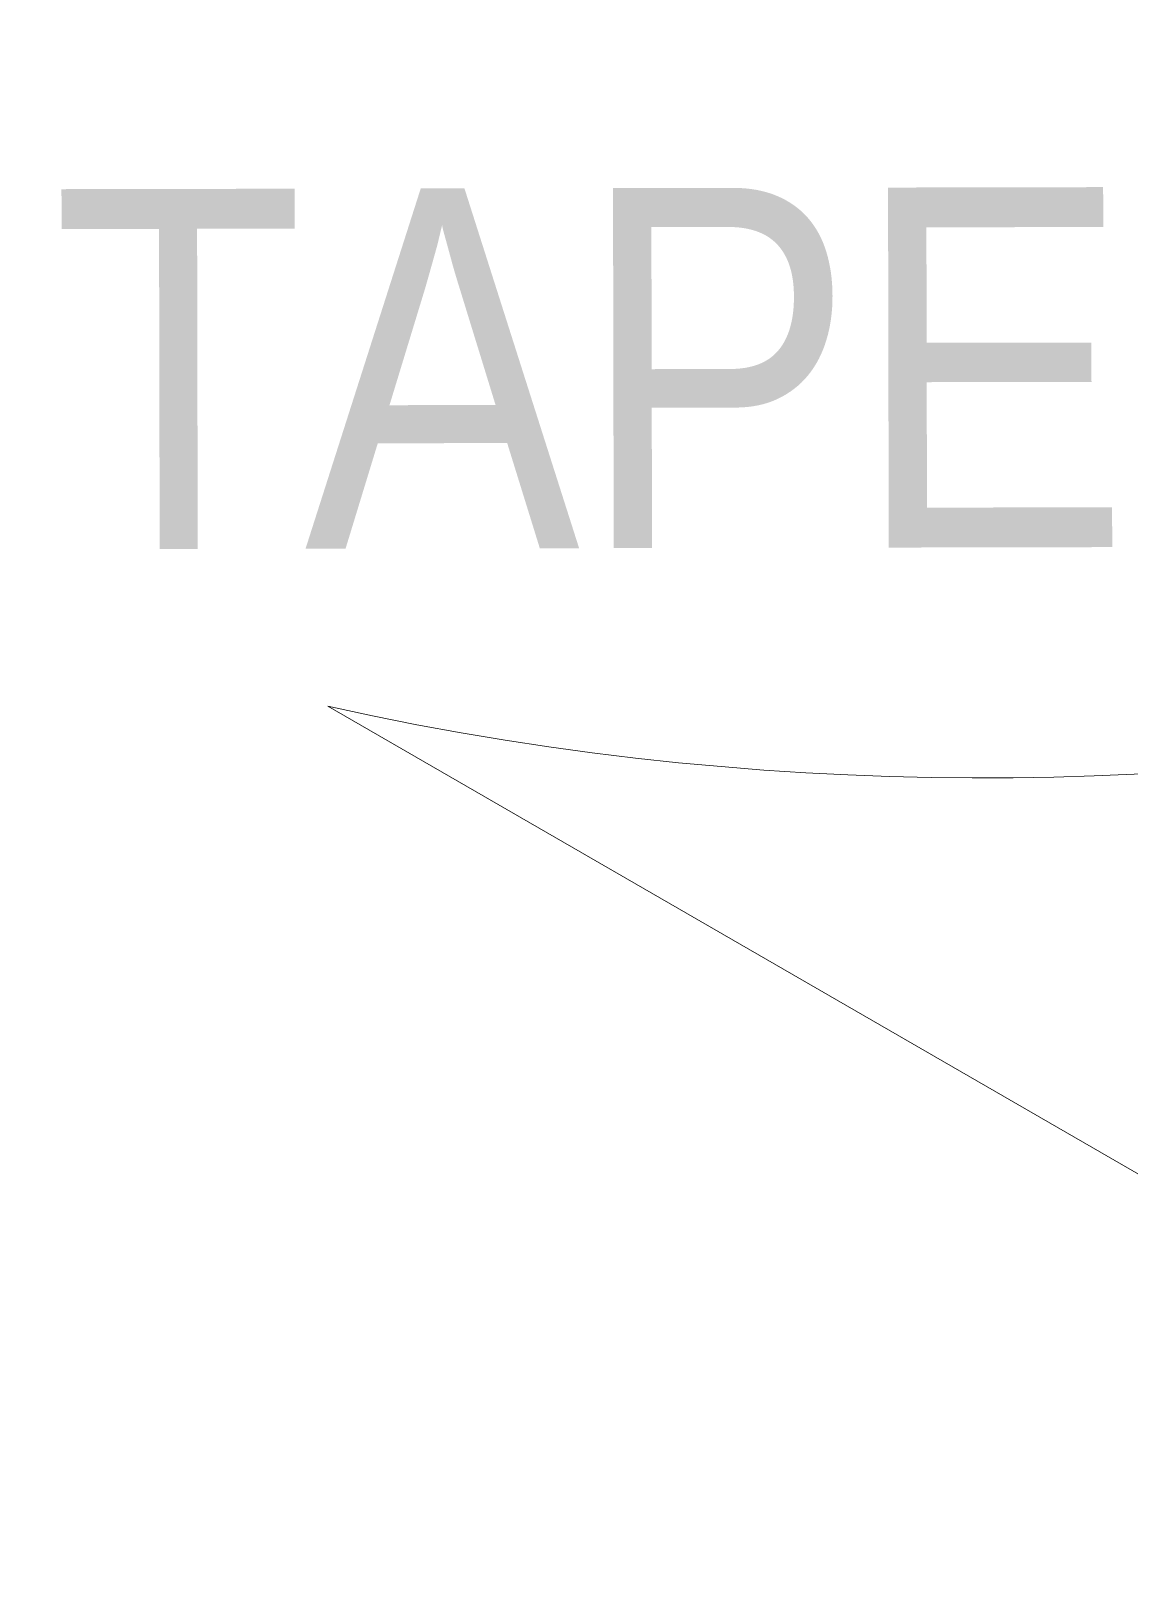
# Model space of a CAD drawing. Extents: x -1140 to 5605, y -816 to 2382.
# Drawn here: x 4125.08 to 4152.58, y 1350.34 to 1389.04 of the extents above; entities that cross this region are included whole.
import ezdxf

# ---------------------------------------------------------------- set-up
doc = ezdxf.new("R2010")
doc.units = 0
doc.header["$MEASUREMENT"] = 0
for name, color, linetype, lineweight in [('G-ANNO-TTLB', 7, 'Continuous', 0), ('LOGOS', 7, 'Continuous', 0), ('TYVEK', 7, 'Continuous', 0)]:
    doc.layers.add(name, color=color, linetype=linetype, lineweight=lineweight)

# ---------------------------------------------------------------- blocks, each defined once
blk = doc.blocks.new('Block_365')
at = {"layer": 'TYVEK', "insert": (4125.63, 1376.086), "char_height": 0.2, "attachment_point": 7, "rotation": 0.1123}
blk.add_mtext('\\C18;\\c0;\\FArial Narrow|b0|i0|c1;\\H9.000014;\\W1.000002;TAPE', dxfattribs=at)
blk = doc.blocks.new('Block_440')
at = {"layer": 'LOGOS', "color": 250, "lineweight": 20, "true_color": 0x231f20}
blk.add_open_spline([(4212.685, 1366.277), (4199.716, 1361.004), (4179.734, 1353.394), (4155.846, 1358.687), (4155.846, 1358.687), (4132.5, 1372.158), (4132.5, 1372.158), (4156.388, 1366.869), (4176.37, 1374.479), (4189.344, 1379.748)], degree=3, knots=[0, 0, 0, 0, 1, 1, 1, 2, 2, 2, 3, 3, 3, 3], dxfattribs=at)

msp = doc.modelspace()

# ---------------------------------------------------------------- hatches: boundary and pattern name
at = {"layer": 'G-ANNO-TTLB', "true_color": 0xff00ff, "transparency": 33554687}
h = msp.add_hatch(color=6, dxfattribs=at)
edge = h.paths.add_edge_path()
edge.add_spline(control_points=[(5285.56, -733.232), (5285.56, -733.232), (2356.042, -733.232), (2356.042, -733.232), (2356.042, -733.232), (2356.042, 1723.768), (2356.042, 1723.768), (2356.042, 1723.768), (5285.56, 1723.768), (5285.56, 1723.768), (5285.56, 1723.768), (5285.56, -733.232), (5285.56, -733.232)], knot_values=[0, 0, 0, 0, 1, 1, 1, 2, 2, 2, 3, 3, 3, 4, 4, 4, 4], degree=3, periodic=0)
edge = h.paths.add_edge_path()
edge.add_spline(control_points=[(2365.042, 1714.768), (2365.042, 1714.768), (2365.042, -724.232), (2365.042, -724.232), (2365.042, -724.232), (5276.56, -724.232), (5276.56, -724.232), (5276.56, -724.232), (5276.56, 1714.768), (5276.56, 1714.768), (5276.56, 1714.768), (2365.042, 1714.768), (2365.042, 1714.768)], knot_values=[0, 0, 0, 0, 1, 1, 1, 2, 2, 2, 3, 3, 3, 4, 4, 4, 4], degree=3, periodic=0)
edge.add_line((2365.042, 1714.768), (2365.042, 1714.768))

# ---------------------------------------------------------------- linework, layer by layer
at = {"layer": 'G-ANNO-TTLB'}
for points in [[(5285.56, -733.232), (5285.56, -733.232), (2356.042, -733.232), (2356.042, -733.232), (2356.042, -733.232), (2356.042, 1723.768), (2356.042, 1723.768), (2356.042, 1723.768), (5285.56, 1723.768), (5285.56, 1723.768), (5285.56, 1723.768), (5285.56, -733.232), (5285.56, -733.232)], [(2365.042, 1714.768), (2365.042, 1714.768), (2365.042, -724.232), (2365.042, -724.232), (2365.042, -724.232), (5276.56, -724.232), (5276.56, -724.232), (5276.56, -724.232), (5276.56, 1714.768), (5276.56, 1714.768), (5276.56, 1714.768), (2365.042, 1714.768), (2365.042, 1714.768)]]:
    msp.add_open_spline(points, degree=3, knots=[0, 0, 0, 0, 1, 1, 1, 2, 2, 2, 3, 3, 3, 4, 4, 4, 4], dxfattribs=at)
at = {"layer": 'TYVEK', "color": 18, "lineweight": 25, "true_color": 0x000000}
msp.add_circle((4178.839, 1352.048), 74.245, dxfattribs=at)

# ---------------------------------------------------------------- block references
at = {"layer": 'LOGOS'}
msp.add_blockref('Block_440', (0, 0), dxfattribs=at)
at = {"layer": 'TYVEK'}
msp.add_blockref('Block_365', (0, 0), dxfattribs=at)

doc.saveas('drawing.dxf')
